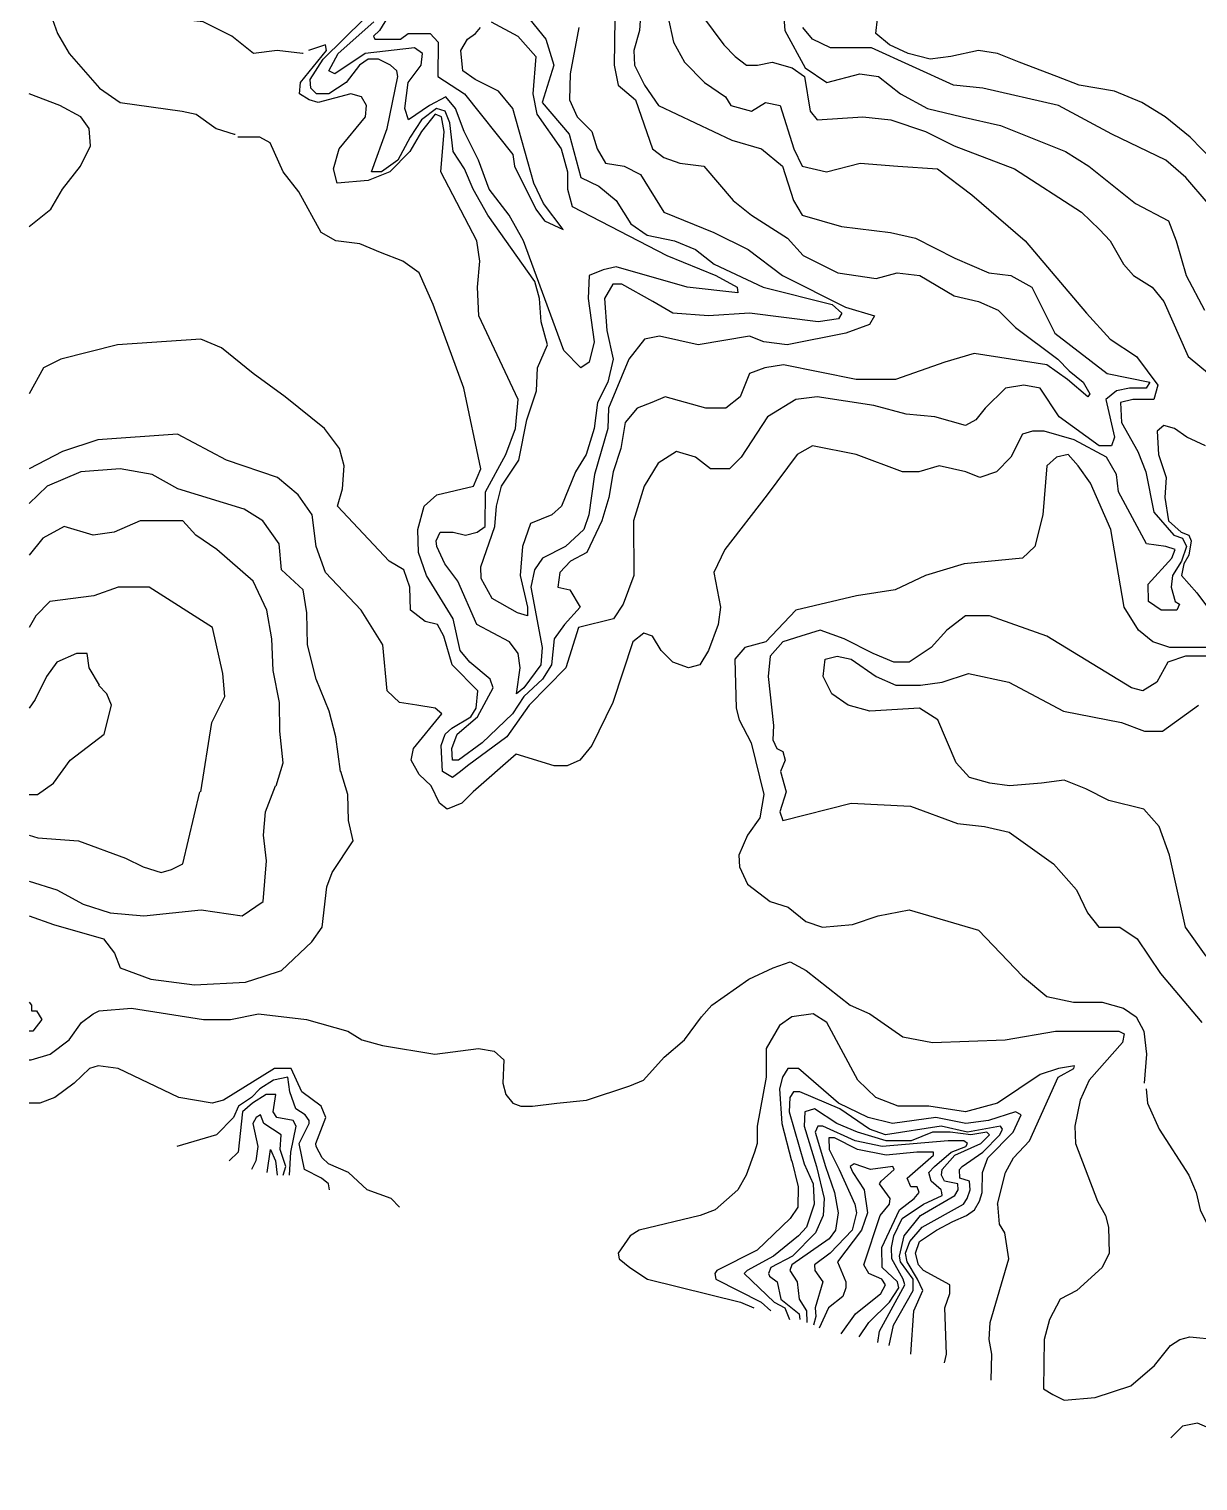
# Model space of a CAD drawing. Extents: x 3000 to 7000, y 3135 to 5000.
# Drawn here: x 3000 to 3405, y 3316 to 3820 of the extents above; entities that cross this region are included whole.
import ezdxf

# ---------------------------------------------------------------- set-up
doc = ezdxf.new("R2010")
doc.units = 0
doc.header["$MEASUREMENT"] = 0
doc.layers.add('TOPO_DIG', color=1, linetype='Continuous')

msp = doc.modelspace()

# ---------------------------------------------------------------- linework, layer by layer
at = {"layer": 'TOPO_DIG', "color": 1, "linetype": 'Continuous'}
msp.add_line((3095.0625, 3811, 34), (3094.8125, 3811, 34), dxfattribs=at)
at = {"layer": 'TOPO_DIG', "color": 3, "linetype": 'Continuous'}
msp.add_line((3071.125, 3783, 36), (3071.40625, 3783, 36), dxfattribs=at)
at = {"layer": 'TOPO_DIG', "color": 1, "linetype": 'Continuous'}
for points, elevation in [([(3094.8125, 3811), (3085.96875, 3812), (3077.75, 3811), (3070.25, 3817), (3060.375, 3822), (3041.90625, 3824), (3032.4375, 3827), (3023.03125, 3832), (3006.1875, 3844), (3004.46875, 3851), (3001.28125, 3857), (3000, 3858)], 34), ([(3127, 3828), (3121.4375, 3819), (3119.375, 3817), (3119.8125, 3816), (3128.71875, 3816), (3131.46875, 3818), (3139, 3818), (3141.8125, 3815), (3141.6875, 3803), (3151, 3797), (3167.75, 3776), (3168.25, 3772), (3175.71875, 3757), (3178.6875, 3753), (3185.09375, 3750), (3178.3125, 3759), (3174.9375, 3766), (3167.71875, 3792), (3162.75, 3798), (3154.65625, 3802), (3150.40625, 3805), (3149.65625, 3812), (3152.03125, 3816), (3154.78125, 3818), (3156.46875, 3820)], 28), ([(3212.125, 3826), (3211.59375, 3819), (3209.6875, 3812), (3209.90625, 3807), (3213.375, 3800), (3218.1875, 3793), (3243.65625, 3781), (3253.9375, 3778), (3261.125, 3772), (3264.9375, 3760), (3267.96875, 3755), (3281.59375, 3751), (3298.625, 3749), (3307.3125, 3747), (3320.9375, 3740), (3332.6875, 3735), (3340.3125, 3734), (3347.59375, 3730), (3355.53125, 3714), (3373.6875, 3700), (3388.46875, 3697), (3387.28125, 3695), (3381.40625, 3695), (3376.90625, 3694), (3373.21875, 3691), (3376.21875, 3678), (3375.21875, 3675), (3370.90625, 3675), (3357.0625, 3685), (3350.46875, 3695), (3344.875, 3696), (3338.5, 3695), (3331.46875, 3688), (3328.25, 3684), (3324.5625, 3682), (3313.96875, 3685), (3304.0625, 3686), (3292.78125, 3689), (3273.25, 3692), (3265.8125, 3691), (3256.03125, 3685), (3246.8125, 3671), (3242.75, 3667), (3236.1875, 3667), (3231.03125, 3671), (3224.4375, 3673), (3218.03125, 3669), (3213.21875, 3661), (3209.5, 3649), (3209.59375, 3630), (3206, 3620), (3202.625, 3615), (3190.4375, 3612), (3186.0625, 3598), (3173.3125, 3585), (3165.625, 3574), (3151.9375, 3564), (3149.5625, 3562), (3146.8125, 3560), (3143.3125, 3562), (3142.84375, 3571), (3144.1875, 3575), (3146.53125, 3577), (3153.1875, 3581), (3155.03125, 3584), (3155.59375, 3590), (3146.65625, 3599), (3143.78125, 3609), (3141.625, 3613), (3137.3125, 3614), (3132.25, 3618), (3131.96875, 3626), (3129.96875, 3632), (3124.78125, 3635), (3106.9375, 3654), (3108.625, 3660), (3109.25, 3668), (3107.59375, 3674), (3102.4375, 3681), (3088.8125, 3692), (3077.65625, 3700), (3066.71875, 3709), (3059.53125, 3712), (3030.625, 3710), (3011.0625, 3705), (3005.03125, 3702), (3000, 3693)], 38), ([(3160.1875, 3822), (3169.4375, 3817), (3175.65625, 3810), (3174.625, 3797), (3175.96875, 3790), (3184.46875, 3778), (3186.6875, 3770), (3186.65625, 3764), (3188.25, 3758), (3221.0625, 3741), (3238.0625, 3734), (3245.4375, 3730), (3245.6875, 3728), (3228.125, 3730), (3203.53125, 3737), (3198.96875, 3736), (3194.1875, 3734), (3193.78125, 3726), (3195.84375, 3711), (3194.125, 3704), (3191.25, 3702), (3185.40625, 3708), (3171.375, 3746), (3166.46875, 3755), (3159.53125, 3764), (3155.8125, 3774), (3150.875, 3784), (3147.8125, 3792), (3144.46875, 3796), (3138.78125, 3793), (3131.5625, 3788), (3130.21875, 3792), (3131.4375, 3801), (3135.9375, 3807), (3136.375, 3811), (3133.59375, 3813), (3116.5, 3811), (3106.03125, 3804), (3103.9375, 3805), (3107.1875, 3811), (3119.5, 3822)], 30), ([(3233.4375, 3824), (3240.875, 3814), (3244.8125, 3810), (3248.75, 3807), (3252.5, 3807), (3257.625, 3808), (3264.5, 3806), (3268.75, 3803), (3270.75, 3791), (3273.21875, 3788), (3289.0625, 3789), (3298.71875, 3788), (3310.75, 3784), (3320.6875, 3779), (3341.5625, 3771), (3364.8125, 3756), (3371.0625, 3750), (3374.8125, 3746), (3379.375, 3738), (3382.875, 3734), (3389.375, 3730), (3393.40625, 3725), (3401.84375, 3706), (3412.59375, 3697)], 42), ([(3190.625, 3820), (3187.625, 3804), (3187.3125, 3795), (3190.03125, 3789), (3195.0625, 3784), (3196.875, 3778), (3199.78125, 3773), (3206.3125, 3772), (3211.96875, 3769), (3220.03125, 3756), (3237.40625, 3749), (3249.3125, 3743), (3261.15625, 3734), (3283.0625, 3723), (3293.09375, 3720), (3291.3125, 3717), (3283.1875, 3714), (3262.78125, 3710), (3254.75, 3711), (3249.75, 3713), (3231.9375, 3710), (3218.5625, 3713), (3213.34375, 3712), (3207.875, 3705), (3200.8125, 3688), (3200.625, 3681), (3196, 3665), (3194.09375, 3651), (3192.34375, 3646), (3186, 3640), (3177.96875, 3636), (3175.21875, 3632), (3173.9375, 3626), (3177.875, 3605), (3177.375, 3599), (3171.5, 3591), (3169, 3589), (3170.1875, 3598), (3169.59375, 3603), (3166.5, 3607), (3155.1875, 3613), (3148.59375, 3628), (3144.15625, 3634), (3141.375, 3640), (3141.15625, 3642), (3142.5, 3645), (3147, 3645), (3151.28125, 3644), (3155.3125, 3645), (3158.15625, 3647), (3158.1875, 3659), (3165.3125, 3672), (3168.65625, 3681), (3169.5, 3691), (3155.90625, 3720), (3155.5, 3730), (3156.21875, 3739), (3155.1875, 3746), (3142.6875, 3770), (3143.90625, 3784), (3143, 3789), (3140.8125, 3790), (3136, 3784), (3131.96875, 3777), (3125.09375, 3770), (3117.59375, 3767), (3106.8125, 3766), (3105.5625, 3771), (3107.53125, 3778), (3116.59375, 3789), (3117.03125, 3793), (3115.1875, 3796), (3111.5, 3797), (3100.21875, 3794), (3097.125, 3795), (3093.78125, 3797), (3094.125, 3801), (3103.0625, 3812), (3102.71875, 3814), (3096.84375, 3812)], 34), ([(3416.5, 3750), (3400.9375, 3768), (3394.0625, 3774), (3375.28125, 3783), (3356.875, 3793), (3330.625, 3799), (3320.4375, 3800), (3292.03125, 3813), (3277.8125, 3813), (3271.53125, 3816), (3268.1875, 3820)], 46), ([(3407.8125, 3675), (3401.3125, 3678), (3397.09375, 3681), (3393.40625, 3682), (3391, 3680), (3391.5, 3672), (3394.1875, 3664), (3393.75, 3657), (3394.96875, 3649), (3399.34375, 3645), (3402.03125, 3644), (3402.8125, 3642), (3402, 3637), (3400.25, 3634), (3399.53125, 3630), (3404.8125, 3624), (3412.15625, 3614)], 42), ([(3409.125, 3605), (3395.46875, 3605), (3389.53125, 3607), (3384.625, 3611), (3379.59375, 3619), (3374.96875, 3646), (3367.96875, 3662), (3363.65625, 3668), (3360.15625, 3672), (3356.1875, 3671), (3352.78125, 3668), (3351.375, 3651), (3348.65625, 3640), (3344.375, 3636), (3324.125, 3634), (3310.71875, 3630), (3300.25, 3625), (3286.875, 3623), (3265.75, 3618), (3255.40625, 3607), (3248.15625, 3605), (3244.6875, 3601), (3245.125, 3584), (3246.125, 3580), (3250.3125, 3572), (3254.71875, 3554), (3253.3125, 3546), (3249, 3540), (3246, 3533), (3246.3125, 3529), (3249, 3523), (3256.875, 3517), (3263.09375, 3515), (3269.21875, 3510), (3275.03125, 3508), (3285.46875, 3509), (3294.34375, 3512), (3305.03125, 3514), (3329.125, 3507), (3344.375, 3491), (3352.84375, 3484), (3362.0625, 3482), (3372, 3482), (3379.375, 3480), (3383.71875, 3477), (3386.375, 3472), (3387.40625, 3464), (3386.5625, 3454)], 42), ([(3108, 3562), (3106.375, 3574), (3104.0625, 3583), (3099.5625, 3594), (3096.5625, 3606), (3096.34375, 3617), (3095, 3625), (3087.5, 3632), (3086.6875, 3641), (3081.09375, 3649), (3074.59375, 3653), (3051.625, 3660), (3042.625, 3665), (3031.5625, 3667), (3017.96875, 3666), (3006.25, 3661), (3000, 3655)], 42), ([(3059.5625, 3555), (3063.34375, 3579), (3067.8125, 3588), (3067.125, 3596), (3063.625, 3612), (3041.59375, 3626), (3030.90625, 3626), (3022.4375, 3623), (3007.21875, 3621), (3002.3125, 3616), (3000, 3612)], 46), ([(3408, 3498), (3400.90625, 3508), (3395.3125, 3533), (3391.71875, 3543), (3386.40625, 3549), (3374.34375, 3552), (3366.34375, 3556), (3358.8125, 3559), (3350.9375, 3558), (3339.8125, 3557), (3333.09375, 3558), (3326, 3560), (3321.34375, 3565), (3315, 3580), (3308.625, 3584), (3291.5, 3583), (3283.96875, 3585), (3278.25, 3589), (3275.28125, 3595), (3275.9375, 3601), (3280.09375, 3602), (3285.03125, 3601), (3293.65625, 3595), (3300.4375, 3592), (3309.03125, 3592), (3316.46875, 3593), (3325.59375, 3596), (3339.65625, 3593), (3358.59375, 3583), (3378.6875, 3579), (3386.6875, 3576), (3392.90625, 3576), (3405.34375, 3585)], 46), ([(3000, 3512), (3008.5, 3509), (3025.8125, 3504), (3029.59375, 3499), (3031.53125, 3494), (3042.1875, 3490), (3057.3125, 3488), (3075.03125, 3489), (3081.5, 3491), (3087.5625, 3493), (3098, 3503), (3101.5625, 3508), (3103.25, 3522), (3105.125, 3527), (3112.34375, 3538), (3110.78125, 3545), (3110.53125, 3554), (3108.0625, 3562)], 42), ([(3000, 3540), (3003.0625, 3539), (3017.125, 3538), (3033.46875, 3532), (3039.5, 3529), (3045.84375, 3527), (3049.375, 3528), (3053.28125, 3530), (3059.21875, 3555)], 46), ([(3335.75, 3412), (3338.46875, 3423), (3341.28125, 3428), (3346.8125, 3434), (3356.6875, 3456), (3362.21875, 3459), (3362.375, 3460), (3356.84375, 3459), (3350.5, 3457), (3335.6875, 3447), (3324.625, 3444), (3311.875, 3446), (3301.28125, 3446), (3293.5, 3449), (3287.25, 3455), (3276.5625, 3475), (3271.84375, 3478), (3264.4375, 3477), (3260.125, 3474), (3255.46875, 3466), (3255.53125, 3456), (3252.34375, 3439), (3252.4375, 3433), (3251.5, 3430)], 38), ([(3128.375, 3411), (3125.46875, 3414), (3117.15625, 3417), (3110.71875, 3423), (3103.78125, 3426), (3101.625, 3428), (3099.5625, 3432), (3099.375, 3433), (3102.875, 3442), (3101.21875, 3446), (3094.59375, 3451), (3090.90625, 3459), (3085.03125, 3459), (3067.375, 3448), (3063.5, 3447), (3051.9375, 3449), (3030.90625, 3459), (3024, 3460), (3020.96875, 3459), (3015.6875, 3454), (3008.90625, 3449), (3003.78125, 3447), (3000, 3447)], 38), ([(3090.3125, 3422), (3090.75, 3430), (3092.5625, 3439), (3091.5, 3441), (3085.9375, 3442), (3084.625, 3444), (3085.5625, 3450), (3082.25, 3450), (3077.4375, 3447), (3073.96875, 3444), (3072.4375, 3430), (3069.34375, 3427)], 34), ([(3325.1875, 3414), (3326.28125, 3417), (3326.03125, 3420), (3322.65625, 3421), (3322.53125, 3424), (3323.4375, 3425), (3330.5625, 3430), (3336.53125, 3436), (3337.40625, 3438), (3336.75, 3439), (3325.3125, 3437), (3316.125, 3439), (3296.90625, 3436), (3291.3125, 3438), (3281.0625, 3445), (3267.1875, 3451), (3265, 3451), (3263.6875, 3449), (3263.5, 3444), (3268.71875, 3426)], 34), ([(3387.21875, 3452), (3387.75, 3447), (3391.78125, 3438), (3402.0625, 3422), (3404.5625, 3416), (3406, 3410), (3408.4375, 3405), (3408.65625, 3400), (3409.84375, 3396)], 42), ([(3316.375, 3416), (3316.21875, 3417), (3312.6875, 3420), (3311.875, 3423), (3313.875, 3425), (3319.625, 3430), (3324.6875, 3432), (3325.3125, 3433), (3324.0625, 3434), (3318.5625, 3434), (3295.75, 3432), (3286.375, 3434), (3275.15625, 3439), (3273.4375, 3439), (3272.53125, 3437), (3276.03125, 3425)], 30), ([(3082.53125, 3423), (3083.71875, 3431), (3085.4375, 3427), (3086.0625, 3422)], 30), ([(3251.5, 3430), (3248.5625, 3422), (3245.75, 3417), (3237.78125, 3410), (3232.59375, 3408), (3211.5, 3403), (3208.375, 3401), (3204.21875, 3395), (3204.5625, 3393), (3208.21875, 3390), (3214.40625, 3386), (3246.5625, 3378), (3251.28125, 3376)], 38), ([(3268.71875, 3426), (3271.75, 3419), (3272.1875, 3412), (3269.53125, 3404), (3266.75, 3401), (3258, 3394), (3248.875, 3389), (3247.90625, 3388), (3258.28125, 3378), (3262.03125, 3376), (3263.59375, 3372)], 34), ([(3276.03125, 3425), (3279.1875, 3416), (3280.5, 3409), (3279.5625, 3403), (3277.3125, 3400), (3264.4375, 3391), (3263.6875, 3389), (3266.25, 3385), (3266.96875, 3379), (3269.5, 3375), (3269.625, 3371)], 30), ([(3295.375, 3420), (3299.875, 3424), (3299.375, 3425), (3291.625, 3424), (3286, 3426), (3284.6875, 3425), (3285.5, 3423)], 26), ([(3285.5, 3423), (3289.4375, 3417), (3290.625, 3409), (3288.5625, 3403), (3280.1875, 3392), (3283.09375, 3385), (3283.1875, 3383), (3282.09375, 3380), (3277.09375, 3376), (3273.90625, 3369)], 26), ([(3281.5625, 3367), (3286.5, 3374), (3295.28125, 3381), (3296.84375, 3384), (3295.5625, 3386), (3291.125, 3388), (3289.3125, 3391), (3295.0625, 3408), (3298.25, 3412), (3298.46875, 3414), (3294.78125, 3419), (3295.375, 3420)], 26), ([(3294.25, 3364), (3294.75, 3368), (3303.5625, 3384), (3303, 3386), (3299.125, 3393), (3298.90625, 3397), (3299.75, 3401), (3302.6875, 3407), (3310, 3412), (3316.5, 3415), (3316.375, 3416)], 30), ([(3305.65625, 3360), (3306.71875, 3375), (3309.875, 3382), (3307.9375, 3386), (3304.375, 3392), (3303.8125, 3395), (3305.3125, 3399), (3309.5625, 3404), (3323.90625, 3412), (3325.1875, 3414)], 34), ([(3333.53125, 3351), (3333.78125, 3360), (3332.8125, 3365), (3333.15625, 3371), (3339.625, 3393), (3338.25, 3402), (3336.375, 3405), (3335.78125, 3412)], 38), ([(3447.46875, 3316), (3430.375, 3326), (3426.8125, 3329), (3416.96875, 3331), (3405, 3336), (3399.8125, 3335), (3395.75, 3331)], 38)]:
    msp.add_lwpolyline(points, dxfattribs=dict(at, elevation=elevation))
at = {"layer": 'TOPO_DIG', "color": 3, "linetype": 'Continuous'}
for points, elevation in [([(3000, 3832), (3006.9375, 3826), (3009.8125, 3818), (3013.875, 3811), (3024.40625, 3799), (3031.53125, 3794), (3053.0625, 3791), (3057.9375, 3790), (3064.875, 3785), (3071.125, 3783)], 36), ([(3164.53125, 3834), (3179.1875, 3816), (3181.875, 3807), (3177.90625, 3794), (3187.25, 3783), (3191.28125, 3768), (3197.5, 3765), (3203.5, 3760), (3208.59375, 3752), (3214.3125, 3748), (3223.78125, 3746), (3231, 3743), (3237.4375, 3738), (3254.53125, 3730), (3278.4375, 3724), (3281.71875, 3721), (3280.625, 3719), (3273.5625, 3718), (3249.71875, 3721), (3235.5625, 3720), (3223.15625, 3721), (3216.25, 3725), (3205.4375, 3731), (3202.3125, 3731), (3199.4375, 3726), (3200.28125, 3715), (3202.53125, 3705), (3200.625, 3697), (3197.03125, 3690), (3195.875, 3681), (3193.15625, 3672), (3189.375, 3666), (3184.53125, 3654), (3181.21875, 3651), (3173.8125, 3648), (3171.0625, 3640), (3170.25, 3630), (3172.8125, 3619), (3172.78125, 3616), (3169.3125, 3617), (3160.53125, 3622), (3156.71875, 3629), (3156.5625, 3633), (3161.4375, 3647), (3162.09375, 3654), (3163.78125, 3661), (3169.75, 3670), (3172.5, 3684), (3175.875, 3694), (3176.25, 3702), (3179.75, 3710), (3177.5625, 3718), (3176.9375, 3726), (3175.3125, 3732), (3159.03125, 3755), (3153.96875, 3764), (3150.96875, 3771), (3147.0625, 3777), (3145.875, 3787), (3144.21875, 3791), (3141.28125, 3792), (3136.03125, 3788), (3132.09375, 3782), (3127.8125, 3774), (3122.15625, 3770), (3118.75, 3770), (3124.1875, 3785), (3127.8125, 3803), (3127.46875, 3805), (3125.34375, 3807), (3121.125, 3809), (3117.5625, 3809), (3114.59375, 3807), (3109.9375, 3801), (3103.96875, 3797), (3099.6875, 3797), (3097.65625, 3799), (3097.5, 3802), (3102, 3809), (3116.15625, 3823)], 32), ([(3221.375, 3824), (3223.375, 3815), (3227.1875, 3808), (3234.1875, 3801), (3241.4375, 3796), (3243.25, 3793), (3250.4375, 3791), (3255.3125, 3794), (3260.375, 3793), (3265.15625, 3778), (3268, 3772), (3276.375, 3770), (3288.09375, 3773), (3301.15625, 3772), (3314.9375, 3771), (3326.78125, 3762), (3345.28125, 3746), (3366.53125, 3721), (3374.8125, 3712), (3383.875, 3706), (3391.25, 3696), (3389.875, 3691), (3382.5625, 3691), (3378.375, 3690), (3378.65625, 3683), (3384.34375, 3673), (3387.15625, 3666), (3389.9375, 3652), (3396.78125, 3644), (3399.8125, 3643), (3401.1875, 3640), (3399.4375, 3635), (3396.375, 3630), (3395.875, 3626), (3397.3125, 3621), (3398.8125, 3620), (3397.84375, 3618), (3392.46875, 3618), (3388, 3621), (3387.96875, 3627), (3396.1875, 3636), (3397.34375, 3639), (3394, 3640), (3387.34375, 3641), (3377.65625, 3659), (3376.9375, 3665), (3373.5, 3671), (3362.25, 3677), (3351.875, 3680), (3347.84375, 3680), (3344.40625, 3679), (3340.3125, 3671), (3335.40625, 3666), (3329.59375, 3664), (3324.75, 3666), (3315.5, 3668), (3308.46875, 3666), (3302.71875, 3666), (3286.71875, 3672), (3271.625, 3675), (3266.25, 3672), (3255.90625, 3658), (3241.1875, 3639), (3237.375, 3631), (3239.65625, 3619), (3238.875, 3613), (3235.5625, 3604), (3232.5, 3599), (3228.625, 3598), (3223.1875, 3600), (3219.125, 3604), (3216.09375, 3609), (3213.15625, 3610), (3209.3125, 3607), (3202.375, 3586), (3195.125, 3571), (3190.9375, 3566), (3186.5625, 3564), (3182.0625, 3564), (3168.84375, 3568), (3153.96875, 3555), (3150.0625, 3551), (3144.96875, 3549), (3142.3125, 3551), (3139.40625, 3557), (3135.1875, 3561), (3132.4375, 3566), (3133.3125, 3570), (3143.0625, 3582), (3140.8125, 3584), (3134.375, 3585), (3128.40625, 3586), (3124.1875, 3590), (3122.6875, 3606), (3115.09375, 3618), (3102.71875, 3631), (3099.46875, 3640), (3098.1875, 3651), (3093.25, 3658), (3086.15625, 3664), (3068.4375, 3670), (3051.46875, 3679), (3023.875, 3677), (3011.59375, 3673), (3000, 3667)], 40), ([(3203.03125, 3823), (3202.78125, 3807), (3204.1875, 3800), (3210.25, 3795), (3216.0625, 3778), (3220, 3775), (3225.5625, 3773), (3233.875, 3772), (3244.125, 3760), (3250.375, 3755), (3262.875, 3747), (3268.375, 3741), (3280.40625, 3735), (3293.625, 3733), (3300.96875, 3735), (3308.78125, 3734), (3320.625, 3727), (3329.0625, 3725), (3335.90625, 3722), (3341.96875, 3716), (3356.625, 3705), (3360.5, 3701), (3365.375, 3697), (3367.75, 3693), (3367, 3692), (3359.9375, 3698), (3352.8125, 3703), (3327.625, 3707), (3317.5, 3704), (3300.375, 3698), (3286.6875, 3698), (3261.46875, 3703), (3255.0625, 3702), (3249.78125, 3700), (3246.5, 3692), (3241.53125, 3688), (3234.5625, 3688), (3220.5, 3692), (3215.84375, 3690), (3210.84375, 3688), (3206.6875, 3683), (3205.1875, 3674), (3202.46875, 3666), (3201, 3657), (3198.5, 3649), (3193.3125, 3638), (3187.65625, 3635), (3184, 3631), (3183.3125, 3626), (3187.5, 3625), (3191.0625, 3619), (3185.5625, 3613), (3181.96875, 3608), (3181.0625, 3599), (3177.96875, 3594), (3171.46875, 3588), (3167.625, 3582), (3157.09375, 3572), (3148.8125, 3566), (3146.75, 3566), (3146.5625, 3570), (3148.375, 3575), (3155.46875, 3581), (3160.875, 3591), (3159.875, 3594), (3152.84375, 3600), (3149.5, 3604), (3147.0625, 3615), (3137.78125, 3630), (3134.96875, 3638), (3134.75, 3646), (3136.9375, 3654), (3141.3125, 3658), (3154.09375, 3661), (3156.625, 3667), (3150.65625, 3695), (3140.03125, 3724), (3135.1875, 3735), (3129.625, 3739), (3121.78125, 3742), (3114.71875, 3745), (3106.34375, 3746), (3101.28125, 3749), (3093.5625, 3763), (3088.09375, 3770), (3083.5625, 3780), (3080, 3782), (3072.375, 3782)], 36), ([(3261.5, 3825), (3262, 3819), (3269.0625, 3806), (3276.59375, 3801), (3287.96875, 3804), (3294.46875, 3803), (3302.09375, 3797), (3311.4375, 3792), (3323.40625, 3789), (3336.71875, 3786), (3359.3125, 3777), (3367.375, 3772), (3383.5, 3759), (3394.9375, 3753), (3397.65625, 3746), (3401.0625, 3734), (3407.46875, 3722)], 44), ([(3426.78125, 3757), (3402.4375, 3782), (3393.875, 3789), (3385.6875, 3794), (3376.3125, 3798), (3364.03125, 3800), (3356.25, 3803), (3343.1875, 3808), (3335.75, 3811), (3329.125, 3812), (3319.53125, 3810), (3312.40625, 3809), (3304.75, 3811), (3298.25, 3814), (3293.5, 3818), (3294.15625, 3823)], 48), ([(3000, 3751), (3007.59375, 3757), (3011.625, 3764), (3017.8125, 3772), (3021.28125, 3779), (3020.875, 3785), (3017.90625, 3789), (3010.625, 3793), (3000, 3797)], 36), ([(3085.625, 3557), (3088.09375, 3565), (3086.90625, 3576), (3086.84375, 3586), (3084.59375, 3597), (3084.1875, 3608), (3082.4375, 3618), (3077.71875, 3628), (3065.125, 3639), (3057.84375, 3644), (3053.34375, 3649), (3038.53125, 3649), (3029.53125, 3645), (3022.28125, 3644), (3012.21875, 3647), (3004.75, 3643), (3000, 3637)], 44), ([(3414.6875, 3602), (3400.875, 3602), (3394.75, 3600), (3390.90625, 3593), (3386.125, 3590), (3382.15625, 3591), (3352.84375, 3609), (3332.875, 3616), (3324.5625, 3616), (3318.1875, 3611), (3312.65625, 3605), (3305.0625, 3600), (3299.78125, 3600), (3292.59375, 3603), (3282.5625, 3608), (3274.1875, 3611), (3267.5625, 3609), (3261.28125, 3607), (3256.875, 3602), (3256.21875, 3595), (3258.03125, 3578), (3257.875, 3573), (3259.25, 3570), (3261.3125, 3569), (3262.0625, 3566), (3260.4375, 3562), (3262.4375, 3555), (3260.25, 3548), (3261.25, 3545), (3284.96875, 3551), (3305.5, 3550), (3321.84375, 3544), (3331.15625, 3543), (3339.71875, 3541), (3355.0625, 3530), (3363.09375, 3521), (3366.9375, 3513), (3370.875, 3508), (3378.125, 3508), (3384.125, 3504), (3392.21875, 3492), (3406.53125, 3475)], 44), ([(3024.375, 3592), (3020.875, 3598), (3020.125, 3603), (3016.5, 3603), (3009.65625, 3600), (3006.0625, 3595), (3002.0625, 3587), (3000, 3584)], 48), ([(3000, 3554), (3002.90625, 3554), (3008.5, 3558), (3014.25, 3566), (3026.03125, 3575), (3028.625, 3585), (3026.9375, 3589), (3024.125, 3592)], 48), ([(3000, 3524), (3009.6875, 3521), (3018.8125, 3516), (3028.09375, 3513), (3039.75, 3512), (3059.625, 3514), (3073.875, 3512), (3081.125, 3517), (3082.3125, 3531), (3081.3125, 3540), (3081.96875, 3548), (3085.375, 3557)], 44), ([(3174.5625, 3446), (3182.9375, 3447), (3193.1875, 3448), (3208.21875, 3453), (3213, 3455), (3220.1875, 3463), (3227.1875, 3469), (3233.0625, 3477), (3236.71875, 3481), (3249.46875, 3490), (3257.96875, 3494), (3263.84375, 3496), (3269.375, 3493), (3284.59375, 3481), (3291.4375, 3478), (3302.875, 3470), (3313.125, 3468), (3338.3125, 3469), (3355.8125, 3472), (3377.78125, 3472), (3379.5625, 3471), (3379.03125, 3468), (3367.46875, 3455), (3364.3125, 3448), (3362.53125, 3439), (3362.6875, 3433), (3370.3125, 3413), (3373.15625, 3408), (3374.15625, 3404)], 40), ([(3000, 3482), (3000.90625, 3481), (3000.84375, 3479), (3002.59375, 3479), (3004.375, 3476), (3001.3125, 3472), (3000, 3472)], 40), ([(3022.25, 3478), (3024.25, 3479), (3035.5625, 3480), (3060.4375, 3476), (3069.8125, 3476), (3079.59375, 3478), (3096.15625, 3476), (3110.46875, 3472), (3115.3125, 3469), (3122.5625, 3467), (3140.65625, 3464), (3155.84375, 3466), (3161.1875, 3465), (3164.625, 3462), (3164.25, 3454), (3165.25, 3450), (3167.65625, 3447)], 40), ([(3000, 3462), (3000.71875, 3462), (3007.3125, 3464), (3013.90625, 3469), (3018.1875, 3475), (3022.25, 3478)], 40), ([(3104.1875, 3417), (3103.78125, 3419), (3101.40625, 3421), (3095.5, 3424), (3093.59375, 3433), (3097.09375, 3440), (3097.09375, 3441), (3095.71875, 3443), (3092.4375, 3445), (3090.4375, 3451), (3089.75, 3456), (3084.6875, 3455), (3080.03125, 3452), (3077.0625, 3449), (3072.59375, 3446), (3070.875, 3442), (3065, 3436), (3051.21875, 3432)], 36), ([(3329.46875, 3413), (3330.375, 3416), (3330.53125, 3423), (3332.3125, 3428), (3341.1875, 3437), (3343.875, 3443), (3341.96875, 3444), (3332.59375, 3441), (3324.78125, 3440), (3314.3125, 3442), (3299.25, 3440), (3290.90625, 3442), (3280.5625, 3447), (3266.75, 3459), (3263, 3459), (3261.1875, 3456), (3260.1875, 3452), (3260.9375, 3440), (3264.34375, 3427)], 36), ([(3167.65625, 3447), (3170.4375, 3446), (3174.5625, 3446)], 40), ([(3320.90625, 3415), (3322.03125, 3417), (3321.9375, 3419), (3317.375, 3420), (3316.3125, 3422), (3316.46875, 3424), (3320.875, 3429), (3329.96875, 3433), (3332.90625, 3436), (3332.0625, 3437), (3326.4375, 3436), (3319.25, 3437), (3313.125, 3437), (3305.78125, 3434), (3297.15625, 3434), (3287.15625, 3437), (3279.96875, 3440), (3272.25, 3445), (3268.9375, 3444), (3268.6875, 3439), (3272.9375, 3425)], 32), ([(3088.125, 3422), (3088.96875, 3425), (3087.0625, 3431), (3087.40625, 3436), (3081.40625, 3440), (3080.25, 3443), (3078.6875, 3442), (3077.53125, 3440), (3079.3125, 3432), (3078.65625, 3427), (3077.15625, 3424)], 32), ([(3307.84375, 3418), (3305.65625, 3418), (3304.4375, 3421), (3313.46875, 3429), (3313.5625, 3430), (3307.75, 3430), (3297.125, 3429), (3287.125, 3431), (3279.21875, 3435), (3277.25, 3435), (3277.34375, 3431), (3280.875, 3424)], 28), ([(3264.375, 3427), (3266.625, 3418), (3266.4375, 3411), (3263.875, 3407), (3252.375, 3396), (3238.4375, 3389), (3237.6875, 3388), (3238.0625, 3386), (3253.8125, 3378), (3257.1875, 3375)], 36), ([(3272.96875, 3425), (3275.5625, 3414), (3275.3125, 3408), (3272.625, 3402), (3264.625, 3394), (3257.1875, 3390), (3256.3125, 3388), (3256.6875, 3387), (3259.375, 3385), (3260.5625, 3379), (3267, 3374), (3267.21875, 3372)], 32), ([(3280.875, 3424), (3286.25, 3412), (3286.78125, 3409), (3285.28125, 3403), (3277.75, 3395), (3272.3125, 3391), (3272.34375, 3389), (3275.1875, 3385), (3272.53125, 3376), (3272.75, 3373), (3271.875, 3370)], 28), ([(3287.71875, 3366), (3291.0625, 3371), (3298.3125, 3378), (3301.5, 3383), (3301, 3385), (3295.75, 3390), (3295.59375, 3397), (3301.75, 3410), (3306.84375, 3414), (3308.5, 3416), (3307.84375, 3418)], 28), ([(3298.125, 3363), (3299.6875, 3370), (3306.46875, 3382), (3306.5, 3386), (3302.03125, 3392), (3301.6875, 3394), (3303.375, 3401), (3309, 3408), (3320.9375, 3415)], 32), ([(3317.28125, 3357), (3318, 3360), (3317.46875, 3376), (3319.125, 3381), (3319.1875, 3384), (3310, 3389), (3308.375, 3391), (3307.28125, 3395), (3308.625, 3399), (3314.53125, 3403), (3320.25, 3406), (3324.9375, 3408), (3327.78125, 3410), (3329.46875, 3413)], 36), ([(3374.15625, 3404), (3374.4375, 3395), (3371.96875, 3390), (3363.21875, 3382), (3357.4375, 3379), (3353.6875, 3372), (3351.9375, 3365), (3351.6875, 3348), (3354.90625, 3346), (3358.78125, 3344), (3369.5625, 3345), (3381.875, 3349), (3390.125, 3356), (3395.6875, 3363), (3398.875, 3365), (3402.375, 3366), (3411.75, 3365)], 40)]:
    msp.add_lwpolyline(points, dxfattribs=dict(at, elevation=elevation))

doc.saveas('drawing.dxf')
